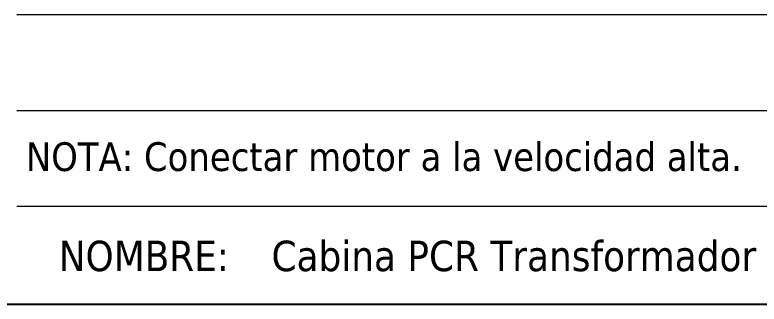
# Model space of a CAD drawing. Header units: inches. Extents: x 15 to 148, y 10 to 111.
# Drawn here: x 136.839 to 140.064, y 94.574 to 95.826 of the extents above; entities that cross this region are included whole.
import ezdxf

# ---------------------------------------------------------------- set-up
doc = ezdxf.new("R2010")
doc.units = ezdxf.units.IN
doc.header["$MEASUREMENT"] = 0
doc.linetypes.add('CENTERX2', pattern=[20.32, 12.7, -2.54, 2.54, -2.54])
doc.styles.add('SLDTEXTSTYLE0', font='tahoma.ttf')

msp = doc.modelspace()

# ---------------------------------------------------------------- linework, layer by layer
at = {"color": 7, "linetype": 'Continuous', "lineweight": 0}
for p, q in [((145.147, 95.8263), (136.8465, 95.8263)), ((143.0721, 95.4113), (136.8465, 95.4113)), ((147.637, 94.9963), (136.8465, 94.9963))]:
    msp.add_line(p, q, dxfattribs=at)
at = {"color": 7, "linetype": 'Continuous'}
msp.add_line((126.9102, 94.5738), (147.6602, 94.5738), dxfattribs=at)
at = {"color": 7, "linetype": 'CENTERX2', "lineweight": 0}
msp.add_line((136.8435, 94.5755), (147.637, 94.5755), dxfattribs=at)

# ---------------------------------------------------------------- texts
at = {"color": 7, "linetype": 'Continuous', "lineweight": 0, "attachment_point": 1, "style": 'SLDTEXTSTYLE0'}
for s, insert, char_height in [('NOTA: Conectar motor a la velocidad alta.', (136.8862, 95.2748), 0.1245), ('\\pi-0.39529,l0.52705,t1.0541;NOMBRE:^ICabina PCR Transformador 220VAC DIELEC-CEGH0013', (136.8966, 94.8484), 0.131763)]:
    msp.add_mtext(s, dxfattribs=dict(at, insert=insert, char_height=char_height))

doc.saveas('drawing.dxf')
